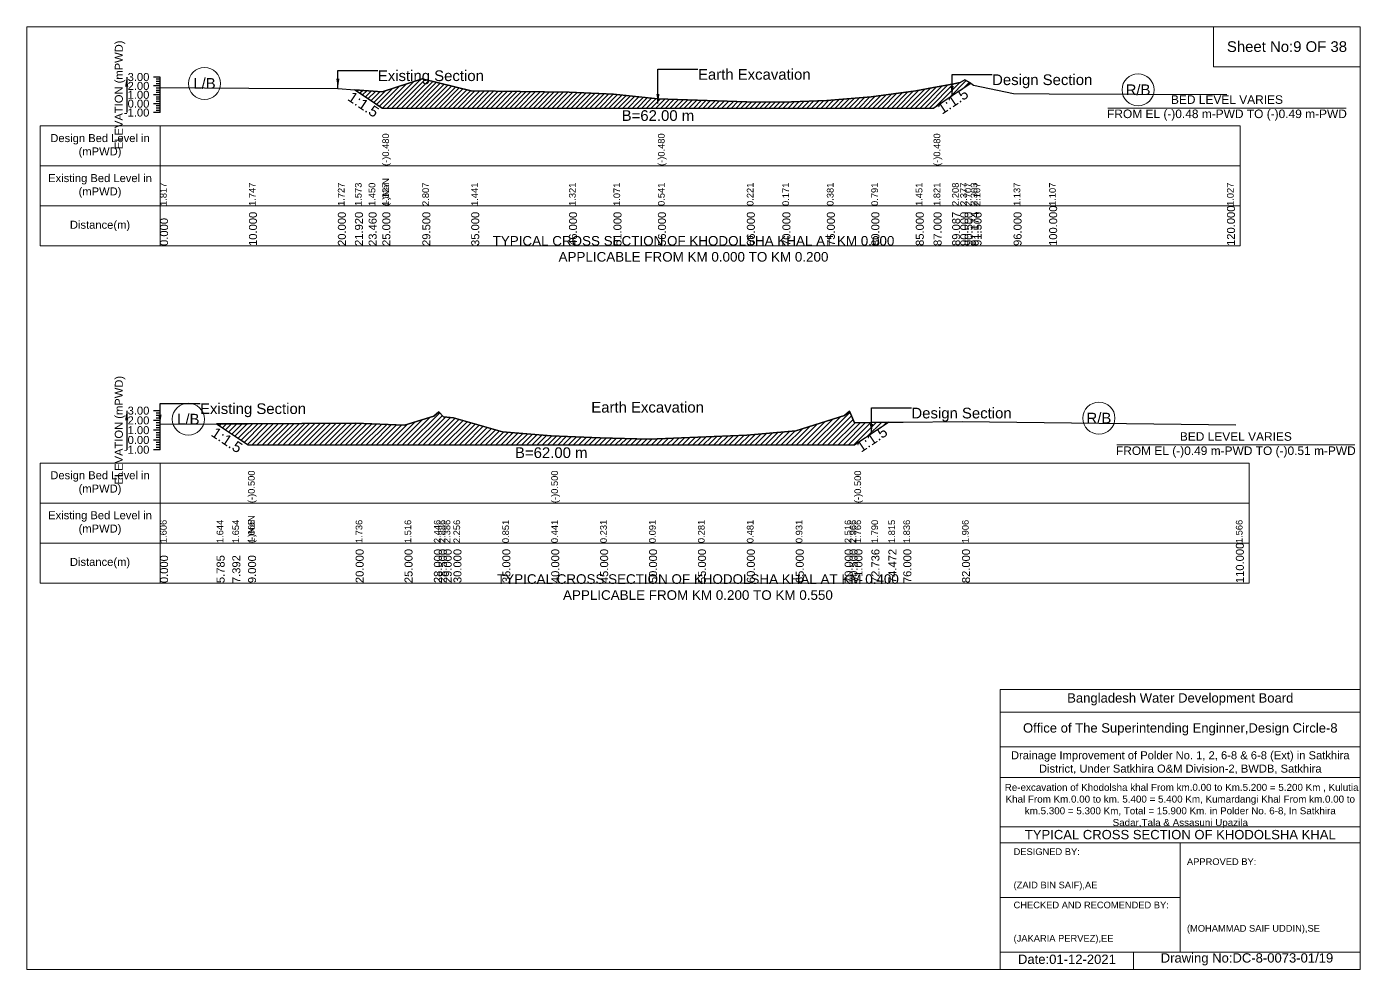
# Model space of a CAD drawing. Header units: inches. Extents: x 93000 to 476000, y -4242 to 0.
# Drawn here: x 180000 to 186000, y -4242 to 0 of the extents above; entities that cross this region are included whole.
import ezdxf

# ---------------------------------------------------------------- set-up
doc = ezdxf.new("R2010")
doc.units = ezdxf.units.IN
doc.header["$LTSCALE"] = 7
doc.header["$MEASUREMENT"] = 0
doc.linetypes.add('DASHED', pattern=[0.75, 0.5, -0.25])
for name, color, linetype, lineweight in [('Cross section Data Border', 7, 'Continuous', 9), ('Cross Section Labels', 7, 'Continuous', 9), ('Design_Bed_Level for Xsection', 7, 'DASHED', 25), ('Existing_Bed_Level for Xsection', 7, 'Continuous', 25), ('Long Section Labels', 7, 'Continuous', 9)]:
    doc.layers.add(name, color=color, linetype=linetype, lineweight=lineweight)
doc.styles.get("Standard").update_dxf_attribs({"font": 'arial.ttf'})
doc.dimstyles.get("Standard").update_dxf_attribs({"dimtxt": 0.18, "dimasz": 0.18, "dimexe": 0.18, "dimexo": 0.0625, "dimgap": 0.09, "dimtad": 0, "dimtih": 1, "dimtoh": 1, "dimdec": 4, "dimzin": 0, "dimdsep": 46, "dimtxsty": 'Standard', "dimcen": 0.09, "dimadec": 0, "dimazin": 0, "dimtfac": 1, "dimtdec": 4, "dimtofl": 0, "dimtmove": 0, "dimatfit": 3, "dimfxl": 1, "dimtolj": 1, "dimtzin": 0, "dimarcsym": 0})

msp = doc.modelspace()

# ---------------------------------------------------------------- hatches: boundary and pattern name
at = {"layer": 'Existing_Bed_Level for Xsection'}
h = msp.add_hatch(dxfattribs=at)
h.set_pattern_fill('ANSI31', color=256, scale=120, style=0)
h.paths.add_polyline_path([(181476.8, -283.9), (181538.4, -325), (181600, -366), (181780, -366), (182000, -366), (182440, -366), (182640, -366), (182840, -366), (183240, -366), (183400, -366), (183600, -366), (183800, -366), (184000, -366), (184080, -366), (184163.5, -310.4), (184200, -286), (184220, -272.7), (184247, -254.7), (184220, -238.6), (184200, -251.8), (184163.5, -258.5), (184080, -274), (184000, -288.8), (183800, -315.2), (183600, -331.6), (183400, -340), (183240, -338), (182840, -325.2), (182640, -304), (182440, -294), (182000, -289.2), (181780, -234.6), (181600, -293.8), (181538.4, -288.8)])
h = msp.add_hatch(dxfattribs=at)
h.set_pattern_fill('ANSI31', color=256, scale=132, style=0)
h.paths.add_polyline_path([(180854.5, -1787.7), (180925.3, -1834.8), (180996, -1882), (181480, -1882), (181700, -1882), (181832, -1882), (181854, -1882), (181876, -1882), (181920, -1882), (182140, -1882), (182360, -1882), (182580, -1882), (182800, -1882), (183020, -1882), (183240, -1882), (183460, -1882), (183680, -1882), (183702, -1882), (183724, -1882), (183800.4, -1831.1), (183876.8, -1780.2), (183800.4, -1781.2), (183724, -1782.3), (183702, -1729.5), (183680, -1749.3), (183460, -1819), (183240, -1838.8), (183020, -1847.6), (182800, -1856), (182580, -1849.8), (182360, -1840.6), (182140, -1822.6), (181920, -1760.7), (181876, -1755), (181854, -1733), (181832, -1752.4), (181700, -1793.3), (181480, -1783.6), (180996, -1786.8), (180925.3, -1787.2)])

# ---------------------------------------------------------------- linework, layer by layer
at = {"layer": 'Cross section Data Border'}
for points in [[(180000, 0), (186000, 0), (186000, -4242), (180000, -4242)], [(185340, 0), (186000, 0), (186000, -180), (185340, -180)], [(180060, -446.8), (185460, -446.8), (185460, -986.8), (180060, -986.8)], [(180060, -1964), (185500, -1964), (185500, -2504), (180060, -2504)]]:
    msp.add_lwpolyline(points, close=True, dxfattribs=at)
for points in [[(180600, -446.8), (180600, -986.8)], [(180060, -626.8), (185460, -626.8)], [(180060, -806.8), (185460, -806.8)], [(180600, -1964), (180600, -2504)], [(180060, -2144), (185500, -2144)], [(180060, -2324), (185500, -2324)], [(184380, -4242), (184380, -2982), (186000, -2982)], [(184380, -3084), (186000, -3084)], [(184380, -3240), (186000, -3240)], [(184380, -3378), (186000, -3378)], [(184380, -3600), (186000, -3600)], [(184380, -3672), (186000, -3672)], [(185190, -3672), (185190, -4164)], [(184380, -3918), (185190, -3918)], [(184380, -4164), (186000, -4164)], [(184980, -4164), (184980, -4242)]]:
    msp.add_lwpolyline(points, dxfattribs=at)
at = {"layer": 'Cross Section Labels'}
for points in [[(184864.2, -366), (185935.8, -366)], [(184904.2, -1882), (185975.8, -1882)]]:
    msp.add_lwpolyline(points, dxfattribs=at)
for centre in [(180800, -255.6), (185000, -284.2), (180727.3, -1766.5), (184824, -1761.6)]:
    msp.add_circle(centre, 72, dxfattribs=at)
at = {"layer": 'Design_Bed_Level for Xsection'}
for points in [[(181476.8, -283.9), (181538.4, -325), (181600, -366), (182840, -366), (184080, -366), (184163.5, -310.4), (184247, -254.7)], [(180854.5, -1787.7), (180925.3, -1834.8), (180996, -1882), (182360, -1882), (183724, -1882), (183800.4, -1831.1), (183876.8, -1780.2)]]:
    msp.add_lwpolyline(points, dxfattribs=at)
at = {"layer": 'Existing_Bed_Level for Xsection'}
for points in [[(180600, -226.8), (180570, -226.8)], [(180600, -236.8), (180582, -236.8)], [(180600, -386.8), (180600, -346.8), (180600, -306.8), (180600, -266.8), (180600, -226.8)], [(180600, -274.2), (181000, -277), (181400, -277.8), (181476.8, -283.9), (181538.4, -288.8), (181600, -293.8), (181600, -293.8), (181780, -234.6), (182000, -289.2), (182440, -294), (182640, -304), (182840, -325.2), (182840, -325.2), (183240, -338), (183400, -340), (183600, -331.6), (183800, -315.2), (184000, -288.8), (184080, -274), (184080, -274), (184163.5, -258.5), (184200, -251.8), (184220, -238.6), (184247, -254.7), (184260, -262.6), (184440, -301.4), (184600, -302.6), (185400, -305.8)], [(180600, -266.8), (180570, -266.8)], [(180600, -246.8), (180582, -246.8)], [(180600, -256.8), (180582, -256.8)], [(180600, -276.8), (180582, -276.8)], [(180600, -286.8), (180582, -286.8)], [(180600, -296.8), (180582, -296.8)], [(180600, -306.8), (180570, -306.8)], [(180600, -346.8), (180570, -346.8)], [(180600, -316.8), (180582, -316.8)], [(180600, -326.8), (180582, -326.8)], [(180600, -336.8), (180582, -336.8)], [(180600, -356.8), (180582, -356.8)], [(180600, -386.8), (180570, -386.8)], [(180600, -366.8), (180582, -366.8)], [(180600, -376.8), (180582, -376.8)], [(180600, -1728), (180570, -1728)], [(180600, -1739), (180582, -1739)], [(180600, -1904), (180600, -1860), (180600, -1816), (180600, -1772), (180600, -1728)], [(180600, -1789.3), (180854.5, -1787.7), (180925.3, -1787.2), (180996, -1786.8), (180996, -1786.8), (181480, -1783.6), (181700, -1793.3), (181832, -1752.4), (181854, -1733), (181876, -1755), (181920, -1760.7), (182140, -1822.6), (182360, -1840.6), (182360, -1840.6), (182580, -1849.8), (182800, -1856), (183020, -1847.6), (183240, -1838.8), (183460, -1819), (183680, -1749.3), (183702, -1729.5), (183724, -1782.3), (183724, -1782.3), (183800.4, -1781.2), (183876.8, -1780.2), (183944, -1779.2), (184208, -1776.1), (185440, -1791.1)], [(180600, -1772), (180570, -1772)], [(180600, -1750), (180582, -1750)], [(180600, -1761), (180582, -1761)], [(180600, -1783), (180582, -1783)], [(180600, -1794), (180582, -1794)], [(180600, -1816), (180570, -1816)], [(180600, -1805), (180582, -1805)], [(180600, -1827), (180582, -1827)], [(180600, -1838), (180582, -1838)], [(180600, -1849), (180582, -1849)], [(180600, -1860), (180570, -1860)], [(180600, -1904), (180570, -1904)], [(180600, -1871), (180582, -1871)], [(180600, -1882), (180582, -1882)], [(180600, -1893), (180582, -1893)]]:
    msp.add_lwpolyline(points, dxfattribs=at)
for points in [[(181476.8, -283.9), (181476.8, -283.9), (181538.4, -325), (181600, -366), (181600, -366), (181780, -366), (182000, -366), (182440, -366), (182640, -366), (182840, -366), (182840, -366), (183240, -366), (183400, -366), (183600, -366), (183800, -366), (184000, -366), (184080, -366), (184080, -366), (184163.5, -310.4), (184200, -286), (184220, -272.7), (184247, -254.7), (184220, -238.6), (184200, -251.8), (184163.5, -258.5), (184080, -274), (184080, -274), (184000, -288.8), (183800, -315.2), (183600, -331.6), (183400, -340), (183240, -338), (182840, -325.2), (182840, -325.2), (182640, -304), (182440, -294), (182000, -289.2), (181780, -234.6), (181600, -293.8), (181600, -293.8), (181538.4, -288.8), (181476.8, -283.9)], [(180854.5, -1787.7), (180925.3, -1834.8), (180996, -1882), (180996, -1882), (181480, -1882), (181700, -1882), (181832, -1882), (181854, -1882), (181876, -1882), (181920, -1882), (182140, -1882), (182360, -1882), (182360, -1882), (182580, -1882), (182800, -1882), (183020, -1882), (183240, -1882), (183460, -1882), (183680, -1882), (183702, -1882), (183724, -1882), (183724, -1882), (183800.4, -1831.1), (183876.8, -1780.2), (183800.4, -1781.2), (183724, -1782.3), (183724, -1782.3), (183702, -1729.5), (183680, -1749.3), (183460, -1819), (183240, -1838.8), (183020, -1847.6), (182800, -1856), (182580, -1849.8), (182360, -1840.6), (182360, -1840.6), (182140, -1822.6), (181920, -1760.7), (181876, -1755), (181854, -1733), (181832, -1752.4), (181700, -1793.3), (181480, -1783.6), (180996, -1786.8), (180996, -1786.8), (180925.3, -1787.2)]]:
    msp.add_lwpolyline(points, close=True, dxfattribs=at)

# ---------------------------------------------------------------- texts
at = {"layer": 'Cross section Data Border', "attachment_point": 5}
for s, insert, char_height in [('Sheet No:9 OF 38', (185670, -90), 48), ('Bangladesh Water Development Board', (185190, -3027), 42), ('Office of The Superintending Enginner,Design Circle-8', (185190, -3162), 42)]:
    msp.add_mtext(s, dxfattribs=dict(at, insert=insert, char_height=char_height))
at = {"layer": 'Cross section Data Border'}
for s, insert, char_height, width, attachment_point in [('Design Bed Level in (mPWD)', (180330, -536.8), 36, 480, 5), ('Existing Bed Level in (mPWD)', (180330, -716.8), 36, 480, 5), ('Distance(m)', (180330, -896.8), 36, 480, 5), ('Design Bed Level in (mPWD)', (180330, -2054), 36, 480, 5), ('Existing Bed Level in (mPWD)', (180330, -2234), 36, 480, 5), ('Distance(m)', (180330, -2414), 36, 480, 5), ('Drainage Improvement of Polder No. 1, 2, 6-8 & 6-8 (Ext) in Satkhira District, Under Satkhira O&M Division-2, BWDB, Satkhira', (185190, -3312), 36, 1680, 5), (' Re-excavation of Khodolsha khal From km.0.00 to Km.5.200 = 5.200 Km , Kulutia Khal From Km.0.00 to km. 5.400 = 5.400 Km, Kumardangi Khal From km.0.00 to km.5.300 = 5.300 Km, Total = 15.900 Km. in Polder No. 6-8, In Satkhira Sadar,Tala & Assasuni Upazila', (185190, -3507), 31.6143, 1620, 5), ('TYPICAL CROSS SECTION OF KHODOLSHA KHAL', (185190, -3636), 42, 1680, 5), ('DESIGNED BY:^J^J^J(ZAID BIN SAIF),AE', (184440, -3792), 30, 840, 4), ('APPROVED BY:^J^J^J^J^J^J(MOHAMMAD SAIF UDDIN),SE', (185220, -3912), 30, 840, 4), ('CHECKED AND RECOMENDED BY:^J^J^J(JAKARIA PERVEZ),EE', (184440, -4032), 30, 840, 4), ('Date:01-12-2021', (184680, -4197), 42, 840, 5), ('Drawing No:DC-8-0073-01/19', (185490, -4197), 42, 1320, 5)]:
    msp.add_mtext(s, dxfattribs=dict(at, insert=insert, char_height=char_height, width=width, attachment_point=attachment_point))
at = {"layer": 'Cross Section Labels'}
for s, insert, char_height, attachment_point in [('L/B', (180800, -255.6), 48, 5), ('Existing Section', (181580, -196.8), 48, 1), ('Earth Excavation', (183020, -190.8), 48, 1), ('Design Section', (184343.5, -214.8), 48, 1), ('R/B', (185000, -284.2), 48, 5), ('BED LEVEL VARIES ^JFROM EL (-)0.48 m-PWD TO (-)0.49 m-PWD', (185400, -366), 38.4, 5), ('B=62.00 m', (182840, -376), 48, 2), ('TYPICAL CROSS SECTION OF KHODOLSHA KHAL AT KM 0.000^JAPPLICABLE FROM KM 0.000 TO KM 0.200', (183000, -1000), 43.2, 5), ('L/B', (180727.3, -1766.5), 48, 5), ('Existing Section', (180780, -1695), 48, 1), ('Earth Excavation', (182540, -1688.4), 48, 1), ('Design Section', (183980.4, -1714.8), 48, 1), ('R/B', (184824, -1761.6), 48, 5), ('BED LEVEL VARIES ^JFROM EL (-)0.49 m-PWD TO (-)0.51 m-PWD', (185440, -1882), 38.4, 5), ('B=62.00 m', (182360, -1893), 48, 2), ('TYPICAL CROSS SECTION OF KHODOLSHA KHAL AT KM 0.400^JAPPLICABLE FROM KM 0.200 TO KM 0.550', (183020, -2522), 43.2, 5)]:
    msp.add_mtext(s, dxfattribs=dict(at, insert=insert, char_height=char_height, attachment_point=attachment_point))
at = {"layer": 'Cross Section Labels', "char_height": 48, "attachment_point": 2}
for insert, rotation in [((181528.4, -330), 326.30993), ((184153.5, -315.4), 33.69007), ((183789.4, -1836.6), 33.69007), ((180914.3, -1840.3), 326.30993)]:
    msp.add_mtext('1:1.5', dxfattribs=dict(at, insert=insert, rotation=rotation))
at = {"layer": 'Existing_Bed_Level for Xsection', "char_height": 36, "attachment_point": 5, "rotation": 90}
for insert in [(180420, -306.8), (180420, -1816)]:
    msp.add_mtext('ELEVATION (mPWD)', dxfattribs=dict(at, insert=insert))
at = {"layer": 'Existing_Bed_Level for Xsection', "char_height": 36, "attachment_point": 6}
for s, insert in [('3.00', (180552, -226.8)), ('2.00', (180552, -266.8)), ('1.00', (180552, -306.8)), ('0.00', (180552, -346.8)), ('-1.00', (180552, -386.8)), ('3.00', (180552, -1728)), ('2.00', (180552, -1772)), ('1.00', (180552, -1816)), ('0.00', (180552, -1860)), ('-1.00', (180552, -1904))]:
    msp.add_mtext(s, dxfattribs=dict(at, insert=insert))
at = {"layer": 'Long Section Labels', "attachment_point": 1, "rotation": 90}
for s, insert, char_height in [('(-)0.480', (181600, -626.8), 30), ('(-)0.480', (182840, -626.8), 30), ('(-)0.480', (184080, -626.8), 30), ('1.817', (180600, -806.8), 30), ('1.747', (181000, -806.8), 30), ('1.727', (181400, -806.8), 30), ('1.573', (181476.8, -806.8), 30), ('1.450', (181538.4, -806.8), 30), ('(-)NaN', (181600, -806.8), 30), ('1.327', (181600, -806.8), 30), ('1.327', (181600, -806.8), 30), ('2.807', (181780, -806.8), 30), ('1.441', (182000, -806.8), 30), ('1.321', (182440, -806.8), 30), ('1.071', (182640, -806.8), 30), ('0.541', (182840, -806.8), 30), ('0.541', (182840, -806.8), 30), ('0.541', (182840, -806.8), 30), ('0.221', (183240, -806.8), 30), ('0.171', (183400, -806.8), 30), ('0.381', (183600, -806.8), 30), ('0.791', (183800, -806.8), 30), ('1.451', (184000, -806.8), 30), ('1.821', (184080, -806.8), 30), ('1.821', (184080, -806.8), 30), ('1.821', (184080, -806.8), 30), ('2.208', (184163.5, -806.8), 30), ('2.377', (184200, -806.8), 30), ('2.707', (184220, -806.8), 30), ('2.303', (184247, -806.8), 30), ('2.107', (184260, -806.8), 30), ('1.137', (184440, -806.8), 30), ('1.107', (184600, -806.8), 30), ('1.027', (185400, -806.8), 30), ('10.000', (181000, -986.8), 36), ('20.000', (181400, -986.8), 36), ('21.920', (181476.8, -986.8), 36), ('23.460', (181538.4, -986.8), 36), ('25.000', (181600, -986.8), 36), ('25.000', (181600, -986.8), 36), ('25.000', (181600, -986.8), 36), ('29.500', (181780, -986.8), 36), ('35.000', (182000, -986.8), 36), ('46.000', (182440, -986.8), 36), ('51.000', (182640, -986.8), 36), ('56.000', (182840, -986.8), 36), ('56.000', (182840, -986.8), 36), ('56.000', (182840, -986.8), 36), ('66.000', (183240, -986.8), 36), ('70.000', (183400, -986.8), 36), ('75.000', (183600, -986.8), 36), ('80.000', (183800, -986.8), 36), ('85.000', (184000, -986.8), 36), ('87.000', (184080, -986.8), 36), ('87.000', (184080, -986.8), 36), ('87.000', (184080, -986.8), 36), ('89.087', (184163.5, -986.8), 36), ('90.000', (184200, -986.8), 36), ('90.500', (184220, -986.8), 36), ('91.174', (184247, -986.8), 36), ('91.500', (184260, -986.8), 36), ('96.000', (184440, -986.8), 36), ('100.000', (184600, -986.8), 36), ('120.000', (185400, -986.8), 36), ('0.000', (180600, -986.8), 36), ('(-)0.500', (180996, -2144), 30), ('(-)0.500', (182360, -2144), 30), ('(-)0.500', (183724, -2144), 30), ('(-)NaN', (180996, -2324), 30), ('(-)NaN', (180996, -2324), 30), ('(-)NaN', (180996, -2324), 30), ('1.606', (180600, -2324), 30), ('1.644', (180854.5, -2324), 30), ('1.654', (180925.3, -2324), 30), ('1.665', (180996, -2324), 30), ('1.665', (180996, -2324), 30), ('1.736', (181480, -2324), 30), ('1.516', (181700, -2324), 30), ('2.446', (181832, -2324), 30), ('2.886', (181854, -2324), 30), ('2.386', (181876, -2324), 30), ('2.256', (181920, -2324), 30), ('0.851', (182140, -2324), 30), ('0.441', (182360, -2324), 30), ('0.441', (182360, -2324), 30), ('0.231', (182580, -2324), 30), ('0.091', (182800, -2324), 30), ('0.281', (183020, -2324), 30), ('0.481', (183240, -2324), 30), ('0.931', (183460, -2324), 30), ('2.516', (183680, -2324), 30), ('2.966', (183702, -2324), 30), ('1.766', (183724, -2324), 30), ('1.766', (183724, -2324), 30), ('1.790', (183800.4, -2324), 30), ('1.815', (183876.8, -2324), 30), ('1.836', (183944, -2324), 30), ('1.906', (184208, -2324), 30), ('1.566', (185440, -2324), 30), ('110.000', (185440, -2504), 36), ('0.000', (180600, -2504), 36), ('5.785', (180854.5, -2504), 36), ('7.392', (180925.3, -2504), 36), ('9.000', (180996, -2504), 36), ('9.000', (180996, -2504), 36), ('9.000', (180996, -2504), 36), ('20.000', (181480, -2504), 36), ('25.000', (181700, -2504), 36), ('28.000', (181832, -2504), 36), ('28.500', (181854, -2504), 36), ('29.000', (181876, -2504), 36), ('30.000', (181920, -2504), 36), ('35.000', (182140, -2504), 36), ('40.000', (182360, -2504), 36), ('40.000', (182360, -2504), 36), ('40.000', (182360, -2504), 36), ('45.000', (182580, -2504), 36), ('50.000', (182800, -2504), 36), ('55.000', (183020, -2504), 36), ('60.000', (183240, -2504), 36), ('65.000', (183460, -2504), 36), ('70.000', (183680, -2504), 36), ('70.500', (183702, -2504), 36), ('71.000', (183724, -2504), 36), ('71.000', (183724, -2504), 36), ('71.000', (183724, -2504), 36), ('72.736', (183800.4, -2504), 36), ('74.472', (183876.8, -2504), 36), ('76.000', (183944, -2504), 36), ('82.000', (184208, -2504), 36)]:
    msp.add_mtext(s, dxfattribs=dict(at, insert=insert, char_height=char_height))

# ---------------------------------------------------------------- leaders
at = {"layer": 'Cross Section Labels', "annotation_type": 0, "has_hookline": 1, "hookline_direction": 0}
for points, text_width in [([(181400, -277.8), (181400, -196.8), (181579.9, -196.8)], 467.2), ([(182840, -345.6), (182840, -190.8), (183019.9, -190.8)], 497), ([(184163.5, -310.4), (184163.5, -214.8), (184343.4, -214.8)], 441.2), ([(180600, -1789.3), (180600, -1695), (180779.9, -1695)], 467.2), ([(183800.4, -1831.1), (183800.4, -1714.8), (183980.3, -1714.8)], 441.2)]:
    msp.add_leader(points, dimstyle='Standard', override={"dimasz": 43.2}, dxfattribs=dict(at, text_width=text_width))
at = {"layer": 'Existing_Bed_Level for Xsection'}
for points in [[(180450, -226.8), (180450, -386.8)], [(180450, -1728), (180450, -1904)]]:
    msp.add_leader(points, dimstyle='Standard', override={"dimasz": 43.2}, dxfattribs=at)

doc.saveas('drawing.dxf')
